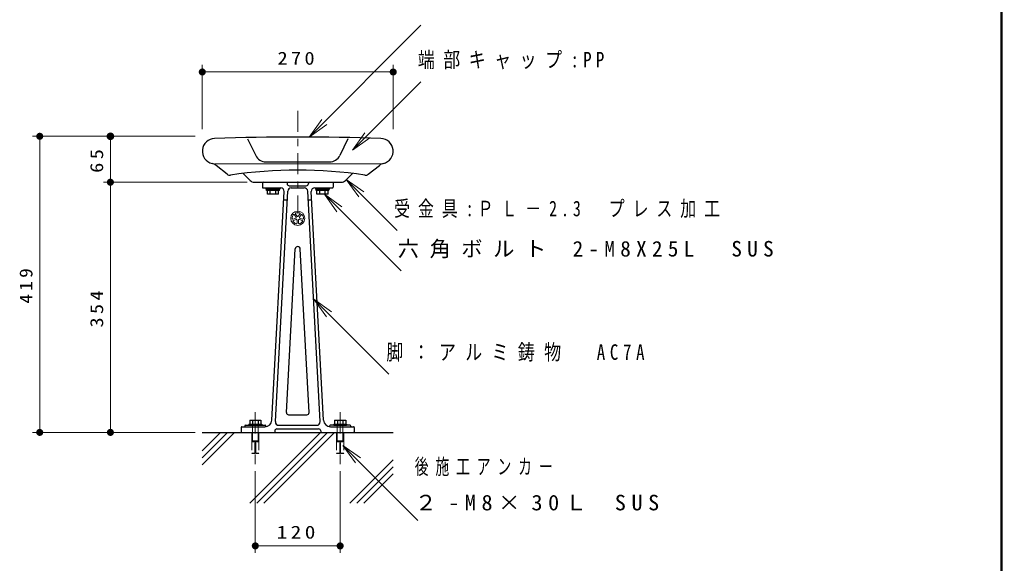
# Model space of a CAD drawing. Units: millimetres on the paper, scale 1:10. Extents: x -365 to 0, y -26 to 257.
# Drawn here: x -138.9 to 0, y 69.9 to 146.8 of the extents above; entities that cross this region are included whole.
import ezdxf

# ---------------------------------------------------------------- set-up
doc = ezdxf.new("R2010")
doc.units = ezdxf.units.MM
for name, pattern in [('USER1', [4.5, 2.5, -2]), ('USER2', [6, 3, -1, 1, -1]), ('USER3', [8, 3, -1, 1, -1, 1, -1])]:
    doc.linetypes.add(name, pattern=pattern)
doc.layers.add('LY_1', color=7, linetype='Continuous', lineweight=25)
doc.layers.add('LY_3', color=7, linetype='Continuous', lineweight=13)
doc.styles.add('ＭＳ ゴシック', font='')
doc.styles.get('ＭＳ ゴシック').set_extended_font_data('MS Gothic')

# ---------------------------------------------------------------- blocks, each defined once
blk = doc.blocks.new('open_arrow')
at = {"color": 0, "linetype": 'Continuous', "lineweight": -2}
blk.add_lwpolyline([(7.5, 1.25), (0, 0), (7.5, -1.25)], dxfattribs=at)
blk = doc.blocks.new('filled_dot')
at = {"color": 0, "linetype": 'Continuous', "lineweight": -2, "const_width": 1.25}
blk.add_lwpolyline([(-0.625, 0, 1), (0.625, 0, 1)], format="xyb", close=True, dxfattribs=at)

msp = doc.modelspace()

# ---------------------------------------------------------------- linework, layer by layer
at = {"layer": 'LY_1', "lineweight": 13}
for p, q in [((-97.907, 130.22), (-82.097, 146.03)), ((-113.032, 131.324), (-113.032, 140.424)), ((-86.032, 131.324), (-86.032, 140.424)), ((-113.032, 139.424), (-86.032, 139.424)), ((-91.789, 128.339), (-82.097, 138.03)), ((-114.032, 130.324), (-137.032, 130.324)), ((-136.032, 88.424), (-136.032, 130.324)), ((-126.032, 123.824), (-126.032, 130.324)), ((-111.232, 126.424), (-87.832, 126.424)), ((-106.7, 123.824), (-127.032, 123.824)), ((-126.032, 88.424), (-126.032, 123.824)), ((-92.678, 124.21), (-85.451, 116.983)), ((-99.824, 118.734), (-100.2, 118.612)), ((-99.762, 118.544), (-100.139, 118.422)), ((-99.774, 118.888), (-100.007, 119.208)), ((-99.612, 119.006), (-99.845, 119.326)), ((-99.632, 118.449), (-99.632, 118.053)), ((-99.451, 119.006), (-99.218, 119.326)), ((-99.432, 118.449), (-99.432, 118.053)), ((-99.301, 118.544), (-98.925, 118.422)), ((-99.289, 118.888), (-99.056, 119.208)), ((-99.239, 118.734), (-98.863, 118.612)), ((-97.236, 107.271), (-86.629, 96.665)), ((-114.032, 88.424), (-137.032, 88.424)), ((-113.032, 85.828), (-110.436, 88.424)), ((-113.032, 83.848), (-108.456, 88.424)), ((-113.032, 84.838), (-109.446, 88.424)), ((-106.294, 78.424), (-96.294, 88.424)), ((-105.304, 78.424), (-95.304, 88.424)), ((-104.314, 78.424), (-94.314, 88.424)), ((-92.151, 78.424), (-86.032, 84.544)), ((-91.161, 78.424), (-86.032, 83.554)), ((-105.532, 82.924), (-105.532, 71.358)), ((-93.532, 82.924), (-93.532, 71.358)), ((-90.172, 78.424), (-86.032, 82.564)), ((-93.532, 72.358), (-105.532, 72.358))]:
    msp.add_line(p, q, dxfattribs=at)
at = {"layer": 'LY_1', "linetype": 'USER2', "lineweight": 13}
for p, q in [((-99.532, 133.943), (-99.532, 119.395)), ((-105.532, 91.284), (-105.532, 83.924)), ((-93.532, 91.284), (-93.532, 83.924))]:
    msp.add_line(p, q, dxfattribs=at)
at = {"layer": 'LY_1'}
for p, q in [((-106.632, 129.984), (-105.483, 127.606)), ((-92.432, 129.984), (-93.58, 127.606)), ((-104.032, 126.716), (-95.032, 126.716)), ((-109.503, 124.953), (-111.08, 126.195)), ((-107.273, 125.066), (-106.266, 124.059)), ((-92.797, 124.059), (-91.79, 125.066)), ((-89.56, 124.953), (-87.983, 126.195)), ((-105.7, 123.824), (-93.363, 123.824)), ((-104.532, 123.724), (-104.532, 123.124)), ((-101.032, 123.724), (-101.032, 123.624)), ((-98.032, 123.724), (-98.032, 123.624)), ((-94.532, 123.724), (-94.532, 123.124)), ((-104.432, 123.024), (-101.947, 123.024)), ((-104.032, 123.024), (-104.032, 122.924)), ((-103.932, 122.664), (-103.932, 122.824)), ((-103.932, 122.824), (-102.132, 122.824)), ((-102.132, 122.664), (-103.932, 122.664)), ((-103.822, 122.114), (-103.822, 122.664)), ((-103.427, 122.114), (-103.427, 122.664)), ((-103.188, 90.17), (-101.448, 122.497)), ((-102.699, 89.951), (-100.944, 122.551)), ((-102.637, 122.114), (-102.637, 122.664)), ((-102.242, 122.114), (-102.242, 122.664)), ((-102.132, 122.664), (-102.132, 122.824)), ((-102.032, 123.024), (-102.032, 122.924)), ((-100.732, 123.324), (-98.332, 123.324)), ((-100.445, 123.024), (-98.618, 123.024)), ((-96.364, 89.951), (-98.119, 122.551)), ((-95.876, 90.17), (-97.615, 122.497)), ((-97.116, 123.024), (-94.632, 123.024)), ((-97.032, 123.024), (-97.032, 122.924)), ((-96.932, 122.664), (-96.932, 122.824)), ((-95.132, 122.824), (-96.932, 122.824)), ((-95.132, 122.664), (-96.932, 122.664)), ((-96.822, 122.114), (-96.822, 122.664)), ((-96.427, 122.114), (-96.427, 122.664)), ((-95.637, 122.114), (-95.637, 122.664)), ((-95.242, 122.114), (-95.242, 122.664)), ((-95.132, 122.664), (-95.132, 122.824)), ((-95.032, 123.024), (-95.032, 122.924)), ((-102.242, 122.114), (-103.822, 122.114)), ((-101.511, 121.324), (-101.01, 121.324)), ((-98.053, 121.324), (-97.552, 121.324)), ((-95.242, 122.114), (-96.822, 122.114)), ((-101.127, 91.24), (-99.881, 114.393)), ((-97.936, 91.24), (-99.182, 114.393)), ((-100.828, 90.924), (-98.236, 90.924)), ((-107.532, 89.124), (-107.532, 88.524)), ((-107.432, 89.224), (-104.186, 89.224)), ((-107.032, 89.324), (-107.032, 89.224)), ((-106.932, 89.424), (-104.132, 89.424)), ((-104.032, 89.324), (-104.032, 89.224)), ((-102.482, 88.924), (-96.582, 88.924)), ((-102.199, 89.424), (-96.864, 89.424)), ((-95.032, 89.324), (-95.032, 89.224)), ((-92.132, 89.424), (-94.932, 89.424)), ((-94.877, 89.224), (-91.632, 89.224)), ((-92.032, 89.324), (-92.032, 89.224)), ((-91.532, 89.124), (-91.532, 88.524)), ((-113.032, 88.424), (-86.032, 88.424)), ((-102.782, 88.624), (-102.782, 88.424)), ((-96.282, 88.624), (-96.282, 88.424))]:
    msp.add_line(p, q, dxfattribs=at)
at = {"layer": 'LY_1', "color": 2, "lineweight": 13}
for p, q in [((-95.755, 122.114), (-84.925, 111.284)), ((-93.143, 86.577), (-82.536, 75.971))]:
    msp.add_line(p, q, dxfattribs=at)
at = {"layer": 'LY_1', "color": 2}
for p, q in [((-106.432, 89.584), (-106.432, 89.424)), ((-106.432, 89.584), (-104.632, 89.584)), ((-106.432, 89.424), (-104.632, 89.424)), ((-106.322, 90.134), (-104.742, 90.134)), ((-106.322, 90.134), (-106.322, 89.584)), ((-105.927, 90.134), (-105.927, 89.584)), ((-105.137, 90.134), (-105.137, 89.584)), ((-104.742, 90.134), (-104.742, 89.584)), ((-104.632, 89.584), (-104.632, 89.424)), ((-94.432, 89.584), (-94.432, 89.424)), ((-94.432, 89.584), (-92.632, 89.584)), ((-94.432, 89.424), (-92.632, 89.424)), ((-94.322, 90.134), (-92.742, 90.134)), ((-94.322, 90.134), (-94.322, 89.584)), ((-93.927, 90.134), (-93.927, 89.584)), ((-93.137, 90.134), (-93.137, 89.584)), ((-92.742, 90.134), (-92.742, 89.584)), ((-92.632, 89.584), (-92.632, 89.424))]:
    msp.add_line(p, q, dxfattribs=at)
at = {"layer": 'LY_1', "linetype": 'USER1', "lineweight": 13}
for p, q in [((-105.932, 89.424), (-105.932, 87.084)), ((-105.132, 89.424), (-105.132, 87.084)), ((-93.932, 89.424), (-93.932, 87.084)), ((-93.132, 89.424), (-93.132, 87.084)), ((-105.932, 87.084), (-105.132, 87.084)), ((-93.932, 87.084), (-93.132, 87.084))]:
    msp.add_line(p, q, dxfattribs=at)
at = {"layer": 'LY_1', "color": 2, "linetype": 'USER1', "lineweight": 13}
for p, q in [((-106.032, 88.424), (-105.032, 88.424)), ((-106.032, 88.424), (-106.032, 85.474)), ((-105.032, 88.424), (-105.032, 85.474)), ((-94.032, 88.424), (-93.032, 88.424)), ((-94.032, 88.424), (-94.032, 85.474)), ((-93.032, 88.424), (-93.032, 85.474)), ((-105.582, 86.924), (-105.582, 85.424)), ((-105.582, 86.924), (-105.482, 86.924)), ((-105.482, 86.924), (-105.482, 85.424)), ((-93.582, 86.924), (-93.582, 85.424)), ((-93.582, 86.924), (-93.482, 86.924)), ((-93.482, 86.924), (-93.482, 85.424)), ((-105.982, 85.424), (-106.032, 85.474)), ((-106.032, 85.474), (-105.582, 85.474)), ((-105.982, 85.424), (-105.582, 85.424)), ((-105.032, 85.474), (-105.482, 85.474)), ((-105.082, 85.424), (-105.482, 85.424)), ((-105.082, 85.424), (-105.032, 85.474)), ((-93.982, 85.424), (-94.032, 85.474)), ((-94.032, 85.474), (-93.582, 85.474)), ((-93.982, 85.424), (-93.582, 85.424)), ((-93.032, 85.474), (-93.482, 85.474)), ((-93.082, 85.424), (-93.482, 85.424)), ((-93.082, 85.424), (-93.032, 85.474))]:
    msp.add_line(p, q, dxfattribs=at)
at = {"layer": 'LY_1', "linetype": 'USER3', "lineweight": 13}
for p, q in [((-105.864, 87.224), (-105.199, 87.224)), ((-93.864, 87.224), (-93.199, 87.224))]:
    msp.add_line(p, q, dxfattribs=at)
at = {"layer": 'LY_1', "lineweight": 13}
msp.add_circle((-99.532, 118.724), 1, dxfattribs=at)
at = {"layer": 'LY_1'}
for centre, radius, start, end in [((-111.232, 128.224), 1.8, 91.95865, 256.38937), ((-99.532, -213.897), 344.121, 88.04135, 91.95865), ((-87.832, 128.224), 1.8, 283.61063, 88.04135), ((-112.008, 125.017), 1.5, 51.76955, 76.38938), ((-87.055, 125.017), 1.5, 103.61062, 128.23045), ((-99.532, 59.947), 65.577, 81.65891, 98.34109), ((-109.132, 125.424), 0.6, 231.76961, 278.34109), ((-105.7, 124.624), 0.8, 225, 270), ((-104.432, 123.724), 0.1, 89.99998, 179.99996), ((-101.132, 123.724), 0.1, 0, 89.99998), ((-100.732, 123.624), 0.3, 179.99998, 270.00003), ((-98.332, 123.624), 0.3, 270.00002, 0), ((-97.932, 123.724), 0.1, 89.99998, 179.99996), ((-94.632, 123.724), 0.1, 0, 89.99998), ((-93.363, 124.624), 0.8, 270, 315), ((-89.932, 125.424), 0.6, 261.65891, 308.2304), ((-104.432, 123.124), 0.1, 179.99998, 270.00003), ((-103.932, 122.924), 0.1, 179.99998, 270.00003), ((-102.132, 122.924), 0.1, 270.00002, 0), ((-101.947, 122.524), 0.5, 356.91938, 89.99998), ((-100.445, 122.524), 0.5, 89.99998, 176.9194), ((-98.618, 122.524), 0.5, 3.08062, 89.99998), ((-97.116, 122.524), 0.5, 89.99998, 183.08058), ((-96.932, 122.924), 0.1, 179.99996, 269.99995), ((-95.132, 122.924), 0.1, 269.99996, 0), ((-94.632, 123.124), 0.1, 270.00002, 0), ((-99.532, 114.374), 0.35, 0, 176.91937), ((-100.828, 91.224), 0.3, 176.91937, 270), ((-98.236, 91.224), 0.3, 270.00002, 3.08064), ((-107.432, 89.124), 0.1, 89.99998, 179.99996), ((-106.932, 89.324), 0.1, 89.99998, 179.99996), ((-104.186, 90.224), 1, 270.00002, 356.91935), ((-104.132, 89.324), 0.1, 0, 89.99998), ((-102.482, 88.624), 0.3, 89.99998, 179.99996), ((-102.199, 89.924), 0.5, 176.91937, 270), ((-96.864, 89.924), 0.5, 270.00002, 3.08064), ((-96.582, 88.624), 0.3, 0, 89.99998), ((-94.877, 90.224), 1, 183.08063, 270.00002), ((-94.932, 89.324), 0.1, 89.99998, 179.99996), ((-92.132, 89.324), 0.1, 0, 89.99998), ((-91.632, 89.124), 0.1, 0, 89.99998), ((-107.432, 88.524), 0.1, 179.99998, 270.00003), ((-91.632, 88.524), 0.1, 270.00002, 0)]:
    msp.add_arc(centre, radius, start, end, dxfattribs=at)
at = {"layer": 'LY_1', "lineweight": 13}
for centre, radius, start, end in [((-99.764, 119.384), 0.1, 109.39824, 215.99992), ((-99.532, 118.724), 0.8, 70.6016, 109.39836), ((-99.299, 119.384), 0.1, 323.99997, 70.6018), ((-99.532, 118.724), 0.8, 142.60159, 181.39835), ((-100.231, 118.707), 0.1, 181.39826, 287.99994), ((-100.108, 118.327), 0.1, 107.99996, 214.60178), ((-99.532, 118.724), 0.8, 214.60161, 253.39837), ((-100.088, 119.149), 0.1, 35.99997, 142.6018), ((-99.855, 118.829), 0.1, 287.99983, 35.99998), ((-99.732, 118.449), 0.1, 359.99982, 107.99998), ((-99.732, 118.053), 0.1, 253.39825, 359.99994), ((-99.532, 119.064), 0.1, 215.99983, 323.99998), ((-99.332, 118.449), 0.1, 71.99982, 179.99996), ((-99.332, 118.053), 0.1, 179.99998, 286.60181), ((-99.208, 118.829), 0.1, 143.99981, 251.99997), ((-99.532, 118.724), 0.8, 286.60161, 325.39837), ((-98.975, 119.149), 0.1, 37.39824, 143.99992), ((-98.955, 118.327), 0.1, 325.39824, 71.99992), ((-99.532, 118.724), 0.8, 358.6016, 37.39837), ((-98.832, 118.707), 0.1, 251.99998, 358.60181)]:
    msp.add_arc(centre, radius, start, end, dxfattribs=at)
at = {"layer": 'LY_1'}
for centre, major_axis, start_param, end_param in [((-104.032, 128.254), (1.6, 0), 3.5763809, 4.712389), ((-95.032, 128.254), (-1.6, 0), 1.5707963, 2.7068044)]:
    msp.add_ellipse(centre, major_axis=major_axis, ratio=0.961266, start_param=start_param, end_param=end_param, dxfattribs=at)
at = {"layer": 'LY_3', "lineweight": 50}
msp.add_line((0, 0), (0, 257), dxfattribs=at)

# ---------------------------------------------------------------- block references
at = {"layer": 'LY_1', "lineweight": 13, "xscale": 0.4, "yscale": 0.4}
for p in [(-113.032, 139.424), (-105.532, 72.358)]:
    msp.add_blockref('filled_dot', p, dxfattribs=at)
at = {"layer": 'LY_1', "lineweight": 13}
for name, p, xscale, yscale, rotation in [('filled_dot', (-86.032, 139.424), 0.4, 0.4, 180), ('open_arrow', (-97.907, 130.22), 0.4, 0.4, 45), ('filled_dot', (-136.032, 130.324), 0.4, 0.4, 270), ('filled_dot', (-126.032, 130.324), 0.431, 0.431, 270), ('open_arrow', (-91.789, 128.339), 0.4, 0.4, 45), ('filled_dot', (-126.032, 123.824), 0.4, 0.4, 270), ('open_arrow', (-92.678, 124.21), 0.4, 0.4, 315), ('open_arrow', (-97.236, 107.271), 0.4, 0.4, 315), ('filled_dot', (-136.032, 88.424), 0.4, 0.4, 90), ('filled_dot', (-126.032, 88.424), 0.4, 0.4, 90), ('filled_dot', (-93.532, 72.358), 0.4, 0.4, 180)]:
    msp.add_blockref(name, p, dxfattribs=dict(at, xscale=xscale, yscale=yscale, rotation=rotation))
at = {"layer": 'LY_1', "color": 2, "lineweight": 13, "xscale": 0.4, "yscale": 0.4, "rotation": 315}
for p in [(-95.755, 122.114), (-93.143, 86.577)]:
    msp.add_blockref('open_arrow', p, dxfattribs=at)

# ---------------------------------------------------------------- texts
at = {"layer": 'LY_1', "style": 'ＭＳ ゴシック'}
for s, insert, char_height, attachment_point in [('\\T1.33;\\W1.15;270', (-99.532, 140.424), 1.833, 8), ('\\T1.5;\\W0.8;端部キャップ:PP', (-82.547, 141.03), 2.199, 4), ('\\T1.5;\\W0.75;受金具:ＰＬ－2.3\u3000プレス加工', (-85.902, 119.983), 2.199, 4), ('\\T1.55;\\W0.8;脚：アルミ鋳物\u3000AC7A', (-86.991, 99.665), 2.199, 4), ('\\T1.33;\\W1.2;120', (-99.532, 73.358), 1.833, 8)]:
    msp.add_mtext(s, dxfattribs=dict(at, insert=insert, char_height=char_height, attachment_point=attachment_point))
at = {"layer": 'LY_1', "char_height": 1.833, "attachment_point": 8, "rotation": 90, "style": 'ＭＳ ゴシック'}
for s, insert in [('\\T1.34;\\W1.15;65', (-127.032, 127.074)), ('\\T1.33;\\W1.1;419', (-137.032, 109.374)), ('\\T1.33;\\W1.15;354', (-127.032, 106.124))]:
    msp.add_mtext(s, dxfattribs=dict(at, insert=insert))
at = {"layer": 'LY_1', "color": 2, "char_height": 2.199, "attachment_point": 4, "style": 'ＭＳ ゴシック'}
for s, insert in [('\\T1.5;六角ボルト\\~2-M8X25L\u3000SUS', (-85.385, 114.284)), ('\\T1.5;\\W0.65;後施工アンカー', (-82.979, 83.471)), ('\\T1.5;\\W1.05;２-M8×30Ｌ\\~SUS', (-82.979, 78.471))]:
    msp.add_mtext(s, dxfattribs=dict(at, insert=insert))

doc.saveas('drawing.dxf')
